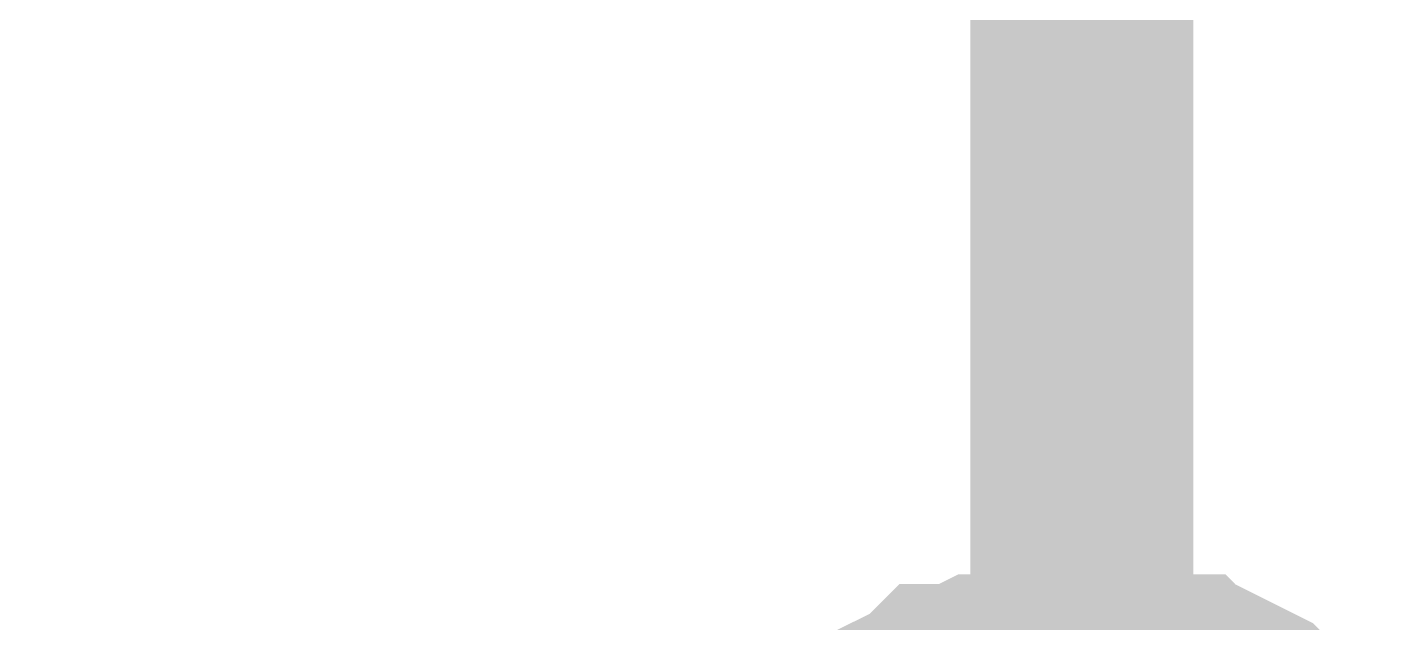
# Model space of a CAD drawing. Header units: inches. Extents: x 0 to 841, y 0 to 594.
# Drawn here: x 423.59 to 425.419, y 178.073 to 178.873 of the extents above; entities that cross this region are included whole.
import ezdxf

# ---------------------------------------------------------------- set-up
doc = ezdxf.new("R2010")
doc.units = ezdxf.units.IN
doc.layers.add('Sheet', color=255, linetype='Continuous')

msp = doc.modelspace()

# ---------------------------------------------------------------- linework, layer by layer
at = {"layer": 'Sheet'}
for points in [[(425.0076, 172.5009, 0.2997, 0.2997, 0), (425.0076, 177.4919, 0.2997, 0.2997, 0), (425.0076, 182.4959, 0.2997, 0.2997, 0), (425.0076, 187.4999, 0.2997, 0.2997, 0), (425.0076, 192.4908, 0.2997, 0.2997, 0), (425.0076, 197.4948, 0.2997, 0.2997, 0), (422.5121, 197.4948, 0.2997, 0.2997, 0)], [(424.7463, 177.923, 0.2997, 0.2997, 0), (424.7594, 177.9361, 0.2997, 0.2997, 0), (424.7855, 177.9491, 0.2997, 0.2997, 0), (424.8116, 177.9622, 0.2997, 0.2997, 0), (424.8247, 177.9753, 0.2997, 0.2997, 0), (424.8508, 177.9753, 0.2997, 0.2997, 0), (424.8769, 177.9883, 0.2997, 0.2997, 0), (424.9031, 177.9883, 0.2997, 0.2997, 0), (424.9292, 178.0014, 0.2997, 0.2997, 0), (424.9553, 178.0014, 0.2997, 0.2997, 0), (424.9815, 178.0014, 0.2997, 0.2997, 0), (425.0076, 178.0014, 0.2997, 0.2997, 0)], [(424.7463, 177.923, 0.2997, 0.2997, 0), (424.7594, 177.9361, 0.2997, 0.2997, 0), (424.7855, 177.9491, 0.2997, 0.2997, 0), (424.8116, 177.9622, 0.2997, 0.2997, 0), (424.8247, 177.9753, 0.2997, 0.2997, 0), (424.8508, 177.9753, 0.2997, 0.2997, 0), (424.8769, 177.9883, 0.2997, 0.2997, 0), (424.9031, 177.9883, 0.2997, 0.2997, 0), (424.9292, 178.0014, 0.2997, 0.2997, 0), (424.9553, 178.0014, 0.2997, 0.2997, 0), (424.9815, 178.0014, 0.2997, 0.2997, 0), (425.0076, 178.0014, 0.2997, 0.2997, 0)], [(424.7463, 177.923, 0.2997, 0.2997, 0), (424.7594, 177.9361, 0.2997, 0.2997, 0), (424.7855, 177.9491, 0.2997, 0.2997, 0), (424.8116, 177.9622, 0.2997, 0.2997, 0), (424.8247, 177.9753, 0.2997, 0.2997, 0), (424.8508, 177.9753, 0.2997, 0.2997, 0), (424.8769, 177.9883, 0.2997, 0.2997, 0), (424.9031, 177.9883, 0.2997, 0.2997, 0), (424.9292, 178.0014, 0.2997, 0.2997, 0), (424.9553, 178.0014, 0.2997, 0.2997, 0), (424.9815, 178.0014, 0.2997, 0.2997, 0), (425.0076, 178.0014, 0.2997, 0.2997, 0)], [(424.7463, 177.923, 0.2997, 0.2997, 0), (424.7594, 177.9361, 0.2997, 0.2997, 0), (424.7855, 177.9491, 0.2997, 0.2997, 0), (424.8116, 177.9622, 0.2997, 0.2997, 0), (424.8247, 177.9753, 0.2997, 0.2997, 0), (424.8508, 177.9753, 0.2997, 0.2997, 0), (424.8769, 177.9883, 0.2997, 0.2997, 0), (424.9031, 177.9883, 0.2997, 0.2997, 0), (424.9292, 178.0014, 0.2997, 0.2997, 0), (424.9553, 178.0014, 0.2997, 0.2997, 0), (424.9815, 178.0014, 0.2997, 0.2997, 0), (425.0076, 178.0014, 0.2997, 0.2997, 0)], [(425.0076, 178.0014, 0.2997, 0.2997, 0), (425.0076, 178.0014, 0.2997, 0.2997, 0)], [(425.0076, 178.0014, 0.2997, 0.2997, 0), (425.0337, 178.0014, 0.2997, 0.2997, 0), (425.0599, 178.0014, 0.2997, 0.2997, 0), (425.086, 178.0014, 0.2997, 0.2997, 0), (425.1121, 177.9883, 0.2997, 0.2997, 0), (425.1383, 177.9883, 0.2997, 0.2997, 0), (425.1513, 177.9753, 0.2997, 0.2997, 0), (425.1774, 177.9753, 0.2997, 0.2997, 0), (425.2036, 177.9622, 0.2997, 0.2997, 0), (425.2297, 177.9491, 0.2997, 0.2997, 0), (425.2428, 177.9361, 0.2997, 0.2997, 0), (425.2689, 177.923, 0.2997, 0.2997, 0)], [(425.0076, 178.0014, 0.2997, 0.2997, 0), (425.0076, 178.0014, 0.2997, 0.2997, 0)], [(425.0076, 178.0014, 0.2997, 0.2997, 0), (425.0337, 178.0014, 0.2997, 0.2997, 0), (425.0599, 178.0014, 0.2997, 0.2997, 0), (425.086, 178.0014, 0.2997, 0.2997, 0), (425.1121, 177.9883, 0.2997, 0.2997, 0), (425.1383, 177.9883, 0.2997, 0.2997, 0), (425.1513, 177.9753, 0.2997, 0.2997, 0), (425.1774, 177.9753, 0.2997, 0.2997, 0), (425.2036, 177.9622, 0.2997, 0.2997, 0), (425.2297, 177.9491, 0.2997, 0.2997, 0), (425.2428, 177.9361, 0.2997, 0.2997, 0), (425.2689, 177.923, 0.2997, 0.2997, 0)], [(425.0076, 178.0014, 0.2997, 0.2997, 0), (425.0076, 178.0014, 0.2997, 0.2997, 0)], [(425.0076, 178.0014, 0.2997, 0.2997, 0), (425.0337, 178.0014, 0.2997, 0.2997, 0), (425.0599, 178.0014, 0.2997, 0.2997, 0), (425.086, 178.0014, 0.2997, 0.2997, 0), (425.1121, 177.9883, 0.2997, 0.2997, 0), (425.1383, 177.9883, 0.2997, 0.2997, 0), (425.1513, 177.9753, 0.2997, 0.2997, 0), (425.1774, 177.9753, 0.2997, 0.2997, 0), (425.2036, 177.9622, 0.2997, 0.2997, 0), (425.2297, 177.9491, 0.2997, 0.2997, 0), (425.2428, 177.9361, 0.2997, 0.2997, 0), (425.2689, 177.923, 0.2997, 0.2997, 0)], [(425.0076, 178.0014, 0.2997, 0.2997, 0), (425.0076, 178.0014, 0.2997, 0.2997, 0)], [(425.0076, 178.0014, 0.2997, 0.2997, 0), (425.0337, 178.0014, 0.2997, 0.2997, 0), (425.0599, 178.0014, 0.2997, 0.2997, 0), (425.086, 178.0014, 0.2997, 0.2997, 0), (425.1121, 177.9883, 0.2997, 0.2997, 0), (425.1383, 177.9883, 0.2997, 0.2997, 0), (425.1513, 177.9753, 0.2997, 0.2997, 0), (425.1774, 177.9753, 0.2997, 0.2997, 0), (425.2036, 177.9622, 0.2997, 0.2997, 0), (425.2297, 177.9491, 0.2997, 0.2997, 0), (425.2428, 177.9361, 0.2997, 0.2997, 0), (425.2689, 177.923, 0.2997, 0.2997, 0)]]:
    msp.add_lwpolyline(points, format="xyseb", dxfattribs=at)

doc.saveas('drawing.dxf')
